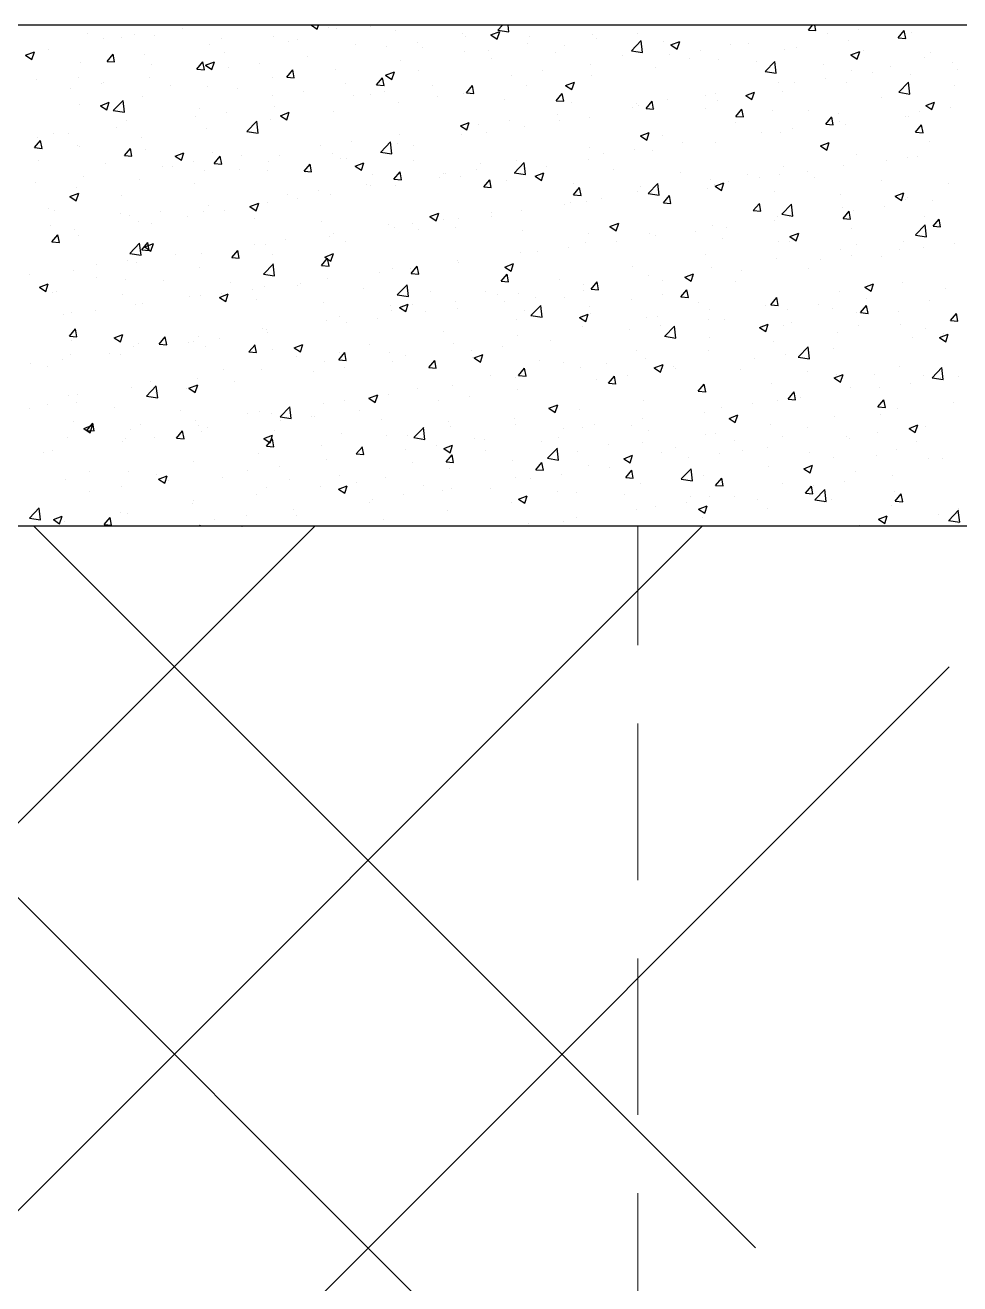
# Model space of a CAD drawing. Header units: millimetres. Extents: x 331487 to 517269, y 198509 to 399936.
# Drawn here: x 408281 to 409027, y 398932 to 399936 of the extents above; entities that cross this region are included whole.
import ezdxf

# ---------------------------------------------------------------- set-up
doc = ezdxf.new("R2010")
doc.units = ezdxf.units.MM
doc.header["$MEASUREMENT"] = 0
doc.linetypes.add('DASHED', pattern=[0.75, 0.5, -0.25])
doc.linetypes.add('DASHED2', pattern=[0.375, 0.25, -0.125])
doc.layers.add('9th_Sunk', color=251, linetype='DASHED', lineweight=5)
doc.layers.add('BEAM', color=1, linetype='Continuous', lineweight=5)
doc.layers.add('COLUMN', color=6, linetype='Continuous')

msp = doc.modelspace()

# ---------------------------------------------------------------- linework, layer by layer
at = {"layer": '9th_Sunk', "linetype": 'Continuous'}
for p, q in [((407008, 397722.9), (408821.6, 399536.5)), ((407472, 398496.3), (408512.2, 399536.5)), ((409328.1, 398186.9), (407978.6, 399536.5)), ((408864.1, 398960.3), (408287.9, 399536.5)), ((406543.9, 396949.5), (409018.8, 399424.3))]:
    msp.add_line(p, q, dxfattribs=at)
at = {"layer": 'BEAM', "linetype": 'DASHED2', "ltscale": 500}
msp.add_line((408770.1, 395879), (408770.1, 399536.5), dxfattribs=at)
at = {"layer": 'COLUMN'}
for p, q in [((420345.7, 399936.5), (392220.1, 399936.5)), ((420350.1, 399536.5), (392620.1, 399536.5))]:
    msp.add_line(p, q, dxfattribs=at)
at = {"layer": 'COLUMN', "color": 2, "linetype": 'Continuous'}
for p, q in [((408406.4, 399934), (408406.4, 399934)), ((408509.5, 399936.5), (408514.1, 399933.4)), ((408514.1, 399933.4), (408515.2, 399936.5)), ((408523.5, 399934.6), (408523.5, 399934.6)), ((408529.8, 399934.1), (408529.8, 399934.1)), ((408556.9, 399935.1), (408556.9, 399935.1)), ((408576.9, 399932.3), (408576.9, 399932.3)), ((408652.9, 399928.7), (408659.9, 399931.4)), ((408657.8, 399925.3), (408659.9, 399931.4)), ((408658.3, 399932.6), (408662, 399936.5)), ((408658.3, 399932.6), (408667.2, 399931.2)), ((408667.2, 399931.2), (408666.6, 399936.5)), ((408695.4, 399936.1), (408695.4, 399936.1)), ((408785.6, 399936.3), (408785.6, 399936.3)), ((408906.3, 399932.6), (408909.5, 399936.5)), ((408906.3, 399932.6), (408912.3, 399932.1)), ((408912.3, 399932.1), (408911.5, 399936.5)), ((408946.3, 399933.1), (408946.3, 399933.1)), ((408978, 399926.3), (408982.9, 399932.1)), ((408984, 399925.8), (408982.9, 399932.1)), ((408331, 399930.2), (408331, 399930.2)), ((408343.5, 399925.7), (408343.5, 399925.7)), ((408357.9, 399927), (408357.9, 399927)), ((408368.6, 399929), (408368.6, 399929)), ((408384.4, 399927.9), (408384.4, 399927.9)), ((408437.8, 399925.7), (408437.8, 399925.7)), ((408479.3, 399927.7), (408479.3, 399927.7)), ((408491.2, 399923.4), (408491.2, 399923.4)), ((408498.5, 399925.1), (408498.5, 399925.1)), ((408544.6, 399921.2), (408544.6, 399921.2)), ((408594.4, 399922.8), (408594.4, 399922.8)), ((408630.2, 399930.1), (408630.2, 399930.1)), ((408632.3, 399927.7), (408632.3, 399927.7)), ((408652.9, 399928.7), (408657.8, 399925.4)), ((408682.4, 399921.8), (408682.4, 399921.8)), ((408683.6, 399927.8), (408683.6, 399927.8)), ((408734.3, 399929.3), (408734.3, 399929.3)), ((408737, 399925.6), (408737, 399925.6)), ((408765, 399916), (408772.8, 399924.2)), ((408770, 399930.1), (408770, 399930.1)), ((408773.9, 399914.6), (408772.8, 399924.1)), ((408790.4, 399923.3), (408790.4, 399923.3)), ((408796.6, 399920.7), (408803.6, 399923.4)), ((408801.5, 399917.3), (408803.6, 399923.4)), ((408843.8, 399921.1), (408843.8, 399921.1)), ((408858.1, 399921.5), (408858.1, 399921.5)), ((408921.2, 399929.8), (408921.2, 399929.8)), ((408938.2, 399924), (408938.2, 399924)), ((408978, 399926.3), (408984, 399925.8)), ((408988.7, 399930.4), (408988.7, 399930.4)), ((408281.4, 399912.5), (408288.4, 399915.2)), ((408281.4, 399912.5), (408286.4, 399909.1)), ((408286.4, 399909.1), (408288.4, 399915.2)), ((408299.6, 399917), (408299.6, 399917)), ((408346.4, 399907.6), (408351.2, 399913.4)), ((408352.4, 399907.1), (408351.2, 399913.3)), ((408376, 399913.2), (408376, 399913.2)), ((408427.9, 399920.7), (408427.9, 399920.7)), ((408440.2, 399915), (408440.2, 399915)), ((408506.2, 399911.1), (408506.2, 399911.1)), ((408569.4, 399919.5), (408569.4, 399919.5)), ((408597.9, 399918.9), (408597.9, 399918.9)), ((408631.8, 399915.4), (408631.8, 399915.4)), ((408651.3, 399916.6), (408651.3, 399916.6)), ((408704.7, 399914.4), (408704.7, 399914.4)), ((408711.7, 399920.1), (408711.7, 399920.1)), ((408758.1, 399912.1), (408758.1, 399912.1)), ((408765, 399916), (408773.9, 399914.6)), ((408795.2, 399913.2), (408795.2, 399913.2)), ((408796.6, 399920.7), (408801.5, 399917.3)), ((408820.2, 399916.5), (408820.2, 399916.5)), ((408886.9, 399916.9), (408886.9, 399916.9)), ((408897.1, 399918.8), (408897.1, 399918.8)), ((408940.3, 399912.7), (408947.3, 399915.4)), ((408940.3, 399912.7), (408945.3, 399909.3)), ((408945.2, 399909.3), (408947.3, 399915.4)), ((408950.5, 399916.5), (408950.5, 399916.5)), ((409003.9, 399914.3), (409003.9, 399914.3)), ((408325.5, 399906.8), (408325.5, 399906.8)), ((408346.4, 399907.6), (408352.4, 399907.1)), ((408381.9, 399905), (408381.9, 399905)), ((408418.1, 399901.3), (408422.9, 399907.1)), ((408418.1, 399901.3), (408424.1, 399900.8)), ((408424.1, 399900.8), (408422.9, 399907.1)), ((408425.1, 399904.5), (408432.1, 399907.1)), ((408425.1, 399904.5), (408430.1, 399901.1)), ((408430.1, 399901.1), (408432.1, 399907.1)), ((408443.3, 399902.9), (408443.3, 399902.9)), ((408468.3, 399906.2), (408468.3, 399906.2)), ((408489.8, 399895.1), (408494.7, 399900.8)), ((408495.8, 399894.5), (408494.6, 399900.8)), ((408528.6, 399900.9), (408528.6, 399900.9)), ((408580.5, 399908.4), (408580.5, 399908.4)), ((408653.4, 399910.1), (408653.4, 399910.1)), ((408732, 399904.9), (408732, 399904.9)), ((408784.4, 399903), (408784.4, 399903)), ((408811.5, 399909.9), (408811.5, 399909.9)), ((408834.9, 399909.4), (408834.9, 399909.4)), ((408864.8, 399907.6), (408864.8, 399907.6)), ((408871.8, 399899.5), (408879.6, 399907.6)), ((408880.6, 399898.1), (408879.5, 399907.6)), ((408918.2, 399905.4), (408918.2, 399905.4)), ((408971.6, 399903.1), (408971.6, 399903.1)), ((408999.2, 399910.5), (408999.2, 399910.5)), ((409021, 399907), (409021, 399907)), ((409025, 399900.9), (409025, 399900.9)), ((408290, 399892.8), (408290, 399892.8)), ((408323.6, 399895), (408323.6, 399895)), ((408380.1, 399894.6), (408380.1, 399894.6)), ((408478.1, 399894.5), (408478.1, 399894.5)), ((408489.8, 399895.1), (408495.8, 399894.5)), ((408561.6, 399888.8), (408566.4, 399894.5)), ((408567.5, 399888.3), (408566.4, 399894.5)), ((408568.8, 399896.5), (408575.8, 399899.1)), ((408568.8, 399896.5), (408573.8, 399893.1)), ((408573.8, 399893.1), (408575.8, 399899.1)), ((408595.1, 399900.1), (408595.1, 399900.1)), ((408669.1, 399896.6), (408669.1, 399896.6)), ((408694.1, 399899.9), (408694.1, 399899.9)), ((408712.5, 399888.4), (408719.5, 399891.1)), ((408717.5, 399885.1), (408719.5, 399891.1)), ((408733.1, 399896), (408733.1, 399896)), ((408871.7, 399899.5), (408880.6, 399898.1)), ((408920, 399893.7), (408920, 399893.7)), ((408940.8, 399900.5), (408940.8, 399900.5)), ((408957.8, 399898.7), (408957.8, 399898.7)), ((408978.5, 399882.9), (408986.3, 399891.1)), ((408987.3, 399881.5), (408986.2, 399891)), ((408987.5, 399897.1), (408987.5, 399897.1)), ((408317.2, 399886.3), (408317.2, 399886.3)), ((408342.3, 399889.6), (408342.3, 399889.6)), ((408343.4, 399890.5), (408343.4, 399890.5)), ((408396.8, 399888.3), (408396.8, 399888.3)), ((408426.7, 399887.4), (408426.7, 399887.4)), ((408450.2, 399886), (408450.2, 399886)), ((408503.6, 399883.8), (408503.6, 399883.8)), ((408536.7, 399890.1), (408536.7, 399890.1)), ((408557, 399881.5), (408557, 399881.5)), ((408561.6, 399888.8), (408567.5, 399888.3)), ((408568.1, 399883.3), (408568.1, 399883.3)), ((408606, 399888.3), (408606, 399888.3)), ((408630.6, 399882.1), (408630.6, 399882.1)), ((408633.3, 399882.5), (408638.1, 399888.3)), ((408633.3, 399882.5), (408639.3, 399882)), ((408639.3, 399882), (408638.1, 399888.2)), ((408681.1, 399888.5), (408681.1, 399888.5)), ((408705, 399876.2), (408709.8, 399882)), ((408711, 399875.7), (408709.8, 399882)), ((408712.5, 399888.4), (408717.5, 399885.1)), ((408831.8, 399882.1), (408831.8, 399882.1)), ((408856.3, 399880.4), (408863.3, 399883.1)), ((408861.2, 399877.1), (408863.3, 399883.1)), ((408882.5, 399890.5), (408882.5, 399890.5)), ((408885.7, 399883.7), (408885.7, 399883.7)), ((408894.9, 399890.4), (408894.9, 399890.4)), ((408937, 399890.7), (408937, 399890.7)), ((408978.5, 399882.9), (408987.3, 399881.5)), ((409023.1, 399888.5), (409023.1, 399888.5)), ((408324.3, 399873.5), (408324.3, 399873.5)), ((408341.1, 399872.2), (408348.1, 399874.9)), ((408341.1, 399872.2), (408346.1, 399868.9)), ((408346.1, 399868.9), (408348.1, 399874.9)), ((408351.4, 399868.3), (408359.2, 399876.4)), ((408360.3, 399866.9), (408359.2, 399876.4)), ((408374.8, 399879.9), (408374.8, 399879.9)), ((408478.4, 399880), (408478.4, 399880)), ((408479.9, 399871.7), (408479.9, 399871.7)), ((408543, 399880), (408543, 399880)), ((408579.3, 399875.1), (408579.3, 399875.1)), ((408610.3, 399879.2), (408610.3, 399879.2)), ((408663.7, 399877), (408663.7, 399877)), ((408705, 399876.2), (408711, 399875.7)), ((408717.1, 399874.7), (408717.1, 399874.7)), ((408768.9, 399873.8), (408768.9, 399873.8)), ((408770.5, 399872.5), (408770.5, 399872.5)), ((408776.7, 399870), (408781.6, 399875.7)), ((408782.7, 399869.4), (408781.6, 399875.7)), ((408793.9, 399877.1), (408793.9, 399877.1)), ((408824.2, 399880.4), (408824.2, 399880.4)), ((408833.7, 399876.2), (408833.7, 399876.2)), ((408856.3, 399880.4), (408861.2, 399877.1)), ((408964.8, 399878.5), (408964.8, 399878.5)), ((409000, 399872.4), (409007, 399875.1)), ((409000, 399872.4), (409004.9, 399869.1)), ((409004.9, 399869.1), (409007, 399875.1)), ((409019.7, 399870.8), (409019.7, 399870.8)), ((408351.4, 399868.3), (408360.3, 399866.9)), ((408417, 399863.4), (408417, 399863.4)), ((408420.1, 399870), (408420.1, 399870)), ((408442, 399866.7), (408442, 399866.7)), ((408476.8, 399861.2), (408476.8, 399861.2)), ((408484.8, 399864.2), (408491.8, 399866.9)), ((408484.8, 399864.2), (408489.8, 399860.8)), ((408489.8, 399860.8), (408491.8, 399866.9)), ((408527.3, 399867.6), (408527.3, 399867.6)), ((408705.7, 399865.5), (408705.7, 399865.5)), ((408731.9, 399862.7), (408731.9, 399862.7)), ((408765.9, 399870.4), (408765.9, 399870.4)), ((408776.7, 399870), (408782.7, 399869.4)), ((408783.2, 399869.8), (408783.2, 399869.8)), ((408823.9, 399870.2), (408823.9, 399870.2)), ((408848.5, 399863.7), (408853.3, 399869.4)), ((408848.5, 399863.7), (408854.4, 399863.2)), ((408854.4, 399863.2), (408853.3, 399869.4)), ((408877.3, 399868), (408877.3, 399868)), ((408906.5, 399868.5), (408906.5, 399868.5)), ((408920.2, 399857.4), (408925, 399863.2)), ((408926.2, 399856.9), (408925, 399863.1)), ((408930.6, 399865.7), (408930.6, 399865.7)), ((408984, 399863.5), (408984, 399863.5)), ((408986.3, 399863.8), (408986.3, 399863.8)), ((408994.7, 399867.5), (408994.7, 399867.5)), ((408353.8, 399855.1), (408353.8, 399855.1)), ((408361.8, 399860), (408361.8, 399860)), ((408425.5, 399854.1), (408425.5, 399854.1)), ((408458.1, 399851.7), (408465.9, 399859.9)), ((408458.1, 399851.7), (408467, 399850.3)), ((408467, 399850.3), (408465.9, 399859.8)), ((408628.5, 399856.2), (408635.5, 399858.9)), ((408628.5, 399856.2), (408633.5, 399852.8)), ((408633.5, 399852.8), (408635.5, 399858.9)), ((408642.8, 399857.2), (408642.8, 399857.2)), ((408667.8, 399860.5), (408667.8, 399860.5)), ((408679.9, 399855.2), (408679.9, 399855.2)), ((408707.6, 399860.4), (408707.6, 399860.4)), ((408772.2, 399848.2), (408779.2, 399850.9)), ((408777.2, 399844.8), (408779.2, 399850.9)), ((408848.2, 399858.5), (408848.2, 399858.5)), ((408868.6, 399850.9), (408868.6, 399850.9)), ((408893.7, 399854.2), (408893.7, 399854.2)), ((408920.2, 399857.4), (408926.2, 399856.9)), ((408931.5, 399859.2), (408931.5, 399859.2)), ((408935.8, 399857.4), (408935.8, 399857.4)), ((408991.9, 399851.1), (408996.7, 399856.9)), ((408991.9, 399851.1), (408997.9, 399850.6)), ((408997.9, 399850.6), (408996.7, 399856.9)), ((408288.5, 399838.7), (408293.3, 399844.4)), ((408290.9, 399846.8), (408290.9, 399846.8)), ((408294.5, 399838.1), (408293.3, 399844.4)), ((408303.5, 399850), (408303.5, 399850)), ((408316, 399850.1), (408316, 399850.1)), ((408373.6, 399846.6), (408373.6, 399846.6)), ((408516.7, 399840.6), (408516.7, 399840.6)), ((408541.8, 399843.9), (408541.8, 399843.9)), ((408564.9, 399835.2), (408572.6, 399843.3)), ((408573.7, 399833.8), (408572.6, 399843.3)), ((408578.1, 399841.8), (408578.1, 399841.8)), ((408579.6, 399848.9), (408579.6, 399848.9)), ((408629.4, 399848.8), (408629.4, 399848.8)), ((408649.2, 399850.4), (408649.2, 399850.4)), ((408772.2, 399848.2), (408777.2, 399844.8)), ((408789.8, 399848.5), (408789.8, 399848.5)), ((408805.5, 399842.6), (408805.5, 399842.6)), ((408832.5, 399842.9), (408832.5, 399842.9)), ((408884.4, 399850.4), (408884.4, 399850.4)), ((408915.9, 399840.2), (408922.9, 399842.9)), ((408920.9, 399836.8), (408922.9, 399842.9)), ((409003, 399843.5), (409003, 399843.5)), ((408288.5, 399838.7), (408294.5, 399838.1)), ((408323, 399840.2), (408323, 399840.2)), ((408324, 399839.4), (408324, 399839.4)), ((408360.3, 399832.4), (408365.1, 399838.1)), ((408360.3, 399832.4), (408366.2, 399831.9)), ((408366.2, 399831.9), (408365.1, 399838.1)), ((408377.3, 399837.2), (408377.3, 399837.2)), ((408400.8, 399831.9), (408407.8, 399834.6)), ((408400.8, 399831.9), (408405.8, 399828.6)), ((408405.8, 399828.6), (408407.8, 399834.6)), ((408430.7, 399834.9), (408430.7, 399834.9)), ((408432, 399826.1), (408436.8, 399831.9)), ((408438, 399825.6), (408436.8, 399831.9)), ((408453.6, 399832.3), (408453.6, 399832.3)), ((408484.1, 399832.7), (408484.1, 399832.7)), ((408526.1, 399834.3), (408526.1, 399834.3)), ((408564.8, 399835.2), (408573.7, 399833.8)), ((408590.9, 399840.4), (408590.9, 399840.4)), ((408731.5, 399838.5), (408731.5, 399838.5)), ((408742.6, 399834.3), (408742.6, 399834.3)), ((408767.6, 399837.6), (408767.6, 399837.6)), ((408782, 399836.5), (408782, 399836.5)), ((408915.9, 399840.2), (408920.9, 399836.8)), ((408944.7, 399833.5), (408944.7, 399833.5)), ((408985.1, 399830.5), (408985.1, 399830.5)), ((408993.4, 399831.4), (408993.4, 399831.4)), ((408291.7, 399828.2), (408291.7, 399828.2)), ((408345, 399826), (408345, 399826)), ((408390.7, 399824), (408390.7, 399824)), ((408398.4, 399823.7), (408398.4, 399823.7)), ((408415.7, 399827.3), (408415.7, 399827.3)), ((408424.3, 399820.8), (408424.3, 399820.8)), ((408432, 399826.1), (408438, 399825.6)), ((408451.8, 399821.5), (408451.8, 399821.5)), ((408475.6, 399827.9), (408475.6, 399827.9)), ((408503.7, 399819.8), (408508.5, 399825.6)), ((408509.7, 399819.3), (408508.5, 399825.6)), ((408532.6, 399830.4), (408532.6, 399830.4)), ((408537.5, 399830.4), (408537.5, 399830.4)), ((408544.5, 399823.9), (408551.5, 399826.6)), ((408544.5, 399823.9), (408549.5, 399820.6)), ((408549.5, 399820.6), (408551.5, 399826.6)), ((408590.9, 399828.1), (408590.9, 399828.1)), ((408641.5, 399821), (408641.5, 399821)), ((408644.2, 399825.9), (408644.2, 399825.9)), ((408671.6, 399818.6), (408679.4, 399826.8)), ((408673.2, 399828.5), (408673.2, 399828.5)), ((408678.7, 399821.9), (408678.7, 399821.9)), ((408680.4, 399817.2), (408679.3, 399826.7)), ((408679.4, 399826), (408679.4, 399826)), ((408697.6, 399823.6), (408697.6, 399823.6)), ((408730.6, 399829.4), (408730.6, 399829.4)), ((408751, 399821.4), (408751, 399821.4)), ((408886.3, 399823.5), (408886.3, 399823.5)), ((408934.6, 399824.1), (408934.6, 399824.1)), ((408968.4, 399828.1), (408968.4, 399828.1)), ((408289.6, 399810.7), (408289.6, 399810.7)), ((408327.5, 399815.7), (408327.5, 399815.7)), ((408372.3, 399813.3), (408372.3, 399813.3)), ((408416, 399810.4), (408416, 399810.4)), ((408474.3, 399820.4), (408474.3, 399820.4)), ((408503.7, 399819.8), (408509.7, 399819.3)), ((408505.2, 399819.2), (408505.2, 399819.2)), ((408558.6, 399817), (408558.6, 399817)), ((408575.4, 399813.6), (408580.3, 399819.3)), ((408575.4, 399813.6), (408581.4, 399813)), ((408581.4, 399813), (408580.3, 399819.3)), ((408612, 399814.7), (408612, 399814.7)), ((408614.9, 399818.4), (408614.9, 399818.4)), ((408616.5, 399817.7), (408616.5, 399817.7)), ((408628.2, 399815.5), (408628.2, 399815.5)), ((408647.2, 399807.3), (408652, 399813)), ((408653.1, 399806.8), (408652, 399813)), ((408665.3, 399812.5), (408665.3, 399812.5)), ((408671.5, 399818.6), (408680.4, 399817.2)), ((408688.2, 399815.9), (408695.2, 399818.6)), ((408688.2, 399815.9), (408693.2, 399812.6)), ((408693.2, 399812.6), (408695.2, 399818.6)), ((408804.4, 399819.1), (408804.4, 399819.1)), ((408828, 399813.5), (408828, 399813.5)), ((408831.9, 399807.9), (408838.9, 399810.6)), ((408836.9, 399804.6), (408838.9, 399810.6)), ((408842.3, 399811.5), (408842.3, 399811.5)), ((408857.8, 399816.9), (408857.8, 399816.9)), ((408867.3, 399814.8), (408867.3, 399814.8)), ((408883.2, 399817.1), (408883.2, 399817.1)), ((408905.2, 399819.8), (408905.2, 399819.8)), ((408911.2, 399814.6), (408911.2, 399814.6)), ((408964.5, 399812.4), (408964.5, 399812.4)), ((408316.8, 399799.7), (408323.8, 399802.4)), ((408321.7, 399796.3), (408323.8, 399802.4)), ((408321.8, 399806.9), (408321.8, 399806.9)), ((408357.6, 399800.4), (408357.6, 399800.4)), ((408490.4, 399801.1), (408490.4, 399801.1)), ((408515.5, 399804.4), (408515.5, 399804.4)), ((408524.9, 399801), (408524.9, 399801)), ((408553.3, 399809.4), (408553.3, 399809.4)), ((408556.6, 399808.4), (408556.6, 399808.4)), ((408576.9, 399808.5), (408576.9, 399808.5)), ((408647.2, 399807.3), (408653.1, 399806.8)), ((408718.7, 399810.2), (408718.7, 399810.2)), ((408718.9, 399801), (408723.7, 399806.8)), ((408718.9, 399801), (408724.9, 399800.5)), ((408724.9, 399800.5), (408723.7, 399806.8)), ((408769.7, 399803.5), (408769.7, 399803.5)), ((408772.1, 399807.9), (408772.1, 399807.9)), ((408778.3, 399802.1), (408786.1, 399810.2)), ((408778.3, 399802), (408787.2, 399800.7)), ((408779.2, 399803.2), (408779.2, 399803.2)), ((408780.8, 399803.2), (408780.8, 399803.2)), ((408787.2, 399800.7), (408786.1, 399810.2)), ((408790.6, 399794.7), (408795.4, 399800.5)), ((408796.6, 399794.2), (408795.4, 399800.5)), ((408825.5, 399805.7), (408825.5, 399805.7)), ((408831.3, 399809.6), (408831.3, 399809.6)), ((408831.9, 399807.9), (408836.9, 399804.6)), ((408878.9, 399803.4), (408878.9, 399803.4)), ((408932.2, 399801.2), (408932.2, 399801.2)), ((408975.6, 399799.9), (408982.6, 399802.6)), ((408980.6, 399796.6), (408982.6, 399802.6)), ((409017.9, 399810.1), (409017.9, 399810.1)), ((408299.3, 399790.4), (408299.3, 399790.4)), ((408316.8, 399799.7), (408321.7, 399796.3)), ((408427.3, 399792.8), (408427.3, 399792.8)), ((408460.5, 399791.7), (408467.5, 399794.4)), ((408460.5, 399791.7), (408465.5, 399788.3)), ((408465.4, 399788.3), (408467.5, 399794.4)), ((408474.4, 399794.6), (408474.4, 399794.6)), ((408498.2, 399798.4), (408498.2, 399798.4)), ((408711.4, 399793.5), (408711.4, 399793.5)), ((408716.2, 399794.9), (408716.2, 399794.9)), ((408729.4, 399796.1), (408729.4, 399796.1)), ((408741.3, 399798.2), (408741.3, 399798.2)), ((408790.6, 399794.7), (408796.6, 399794.2)), ((408862.3, 399788.5), (408867.2, 399794.2)), ((408868.3, 399787.9), (408867.2, 399794.2)), ((408885, 399785.5), (408892.8, 399793.7)), ((408893.9, 399784.1), (408892.8, 399793.6)), ((408933.4, 399790.8), (408933.4, 399790.8)), ((408967.1, 399791.9), (408967.1, 399791.9)), ((408975.6, 399799.9), (408980.6, 399796.6)), ((408983.9, 399797.2), (408983.9, 399797.2)), ((408985.6, 399798.9), (408985.6, 399798.9)), ((409005, 399796.9), (409005, 399796.9)), ((408304.1, 399788.6), (408304.1, 399788.6)), ((408357.4, 399786.3), (408357.4, 399786.3)), ((408364.4, 399784.5), (408364.4, 399784.5)), ((408389.4, 399787.8), (408389.4, 399787.8)), ((408410.8, 399784.1), (408410.8, 399784.1)), ((408423.1, 399787.5), (408423.1, 399787.5)), ((408439.9, 399788.4), (408439.9, 399788.4)), ((408464.2, 399781.8), (408464.2, 399781.8)), ((408604.2, 399783.7), (408611.2, 399786.4)), ((408604.2, 399783.7), (408609.2, 399780.3)), ((408609.2, 399780.3), (408611.2, 399786.4)), ((408615.2, 399781.6), (408615.2, 399781.6)), ((408627, 399782.2), (408627, 399782.2)), ((408653.1, 399786.6), (408653.1, 399786.6)), ((408653.1, 399783.5), (408653.1, 399783.5)), ((408677.5, 399788.6), (408677.5, 399788.6)), ((408862.3, 399788.5), (408868.3, 399787.9)), ((408878.9, 399780.3), (408878.9, 399780.3)), ((408882, 399783.8), (408882, 399783.8)), ((408885, 399785.5), (408893.9, 399784.1)), ((408934.1, 399782.2), (408938.9, 399787.9)), ((408934.1, 399782.2), (408940, 399781.7)), ((408940, 399781.7), (408938.9, 399787.9)), ((408942.1, 399788.6), (408942.1, 399788.6)), ((408998.9, 399783.8), (408998.9, 399783.8)), ((409005.8, 399775.9), (409010.6, 399781.7)), ((409011.8, 399775.4), (409010.6, 399781.7)), ((408301.2, 399776.2), (408301.2, 399776.2)), ((408320.6, 399773.6), (408320.6, 399773.6)), ((408371.1, 399780), (408371.1, 399780)), ((408381.6, 399778.4), (408381.6, 399778.4)), ((408517.6, 399779.6), (408517.6, 399779.6)), ((408571, 399777.3), (408571, 399777.3)), ((408575.6, 399775.2), (408575.6, 399775.2)), ((408590.2, 399778.3), (408590.2, 399778.3)), ((408594.8, 399773.4), (408594.8, 399773.4)), ((408624.4, 399775.1), (408624.4, 399775.1)), ((408677.7, 399772.8), (408677.7, 399772.8)), ((408731.1, 399770.5), (408731.1, 399770.5)), ((408747.9, 399775.7), (408754.9, 399778.4)), ((408747.9, 399775.7), (408752.9, 399772.3)), ((408752.9, 399772.3), (408754.9, 399778.4)), ((408816, 399772), (408816, 399772)), ((408830.1, 399776.3), (408830.1, 399776.3)), ((408841, 399775.3), (408841, 399775.3)), ((408891.6, 399767.7), (408898.6, 399770.3)), ((408896.6, 399764.3), (408898.6, 399770.3)), ((408940.5, 399773.8), (408940.5, 399773.8)), ((408991.7, 399769), (408999.5, 399777.1)), ((409000.6, 399767.6), (408999.5, 399777.1)), ((409005.8, 399775.9), (409011.8, 399775.4)), ((408302.4, 399763.4), (408307.2, 399769.2)), ((408302.4, 399763.4), (408308.4, 399762.9)), ((408308.4, 399762.9), (408307.2, 399769.2)), ((408323.3, 399768.4), (408323.3, 399768.4)), ((408364.7, 399754.3), (408372.4, 399762.4)), ((408373.5, 399752.9), (408372.4, 399762.4)), ((408374.1, 399757.2), (408378.9, 399762.9)), ((408376.5, 399759.4), (408383.5, 399762.1)), ((408380.1, 399756.6), (408378.9, 399762.9)), ((408381.4, 399756.1), (408383.5, 399762.1)), ((408464.1, 399761.7), (408464.1, 399761.7)), ((408473.2, 399761.3), (408473.2, 399761.3)), ((408489.2, 399765), (408489.2, 399765)), ((408523.7, 399767.7), (408523.7, 399767.7)), ((408527, 399770), (408527, 399770)), ((408536.4, 399763.4), (408536.4, 399763.4)), ((408728.2, 399762.8), (408728.2, 399762.8)), ((408752.8, 399763.7), (408752.8, 399763.7)), ((408779.6, 399769.9), (408779.6, 399769.9)), ((408784.5, 399768.3), (408784.5, 399768.3)), ((408837.9, 399766), (408837.9, 399766)), ((408882.2, 399763.8), (408882.2, 399763.8)), ((408891.3, 399763.8), (408891.3, 399763.8)), ((408891.6, 399767.7), (408896.6, 399764.3)), ((408944.6, 399761.5), (408944.6, 399761.5)), ((408982.6, 399763.9), (408982.6, 399763.9)), ((408991.7, 399768.9), (409000.6, 399767.6)), ((409022.8, 399761.9), (409022.8, 399761.9)), ((408364.6, 399754.3), (408373.5, 399752.9)), ((408374.1, 399757.2), (408380.1, 399756.6)), ((408376.5, 399759.4), (408381.4, 399756.1)), ((408401, 399753.4), (408401, 399753.4)), ((408421.8, 399754.3), (408421.8, 399754.3)), ((408445.9, 399750.9), (408450.7, 399756.6)), ((408445.9, 399750.9), (408451.8, 399750.4)), ((408451.8, 399750.4), (408450.7, 399756.6)), ((408478.1, 399753.4), (408478.1, 399753.4)), ((408517.6, 399744.6), (408522.4, 399750.4)), ((408520.2, 399751.4), (408527.2, 399754.1)), ((408520.2, 399751.4), (408525.1, 399748.1)), ((408523.6, 399744.1), (408522.4, 399750.4)), ((408525.1, 399748.1), (408527.2, 399754.1)), ((408676.3, 399755.3), (408676.3, 399755.3)), ((408689.9, 399755.5), (408689.9, 399755.5)), ((408715, 399758.7), (408715, 399758.7)), ((408823.9, 399753.8), (408823.9, 399753.8)), ((408880.8, 399750.5), (408880.8, 399750.5)), ((408932.1, 399757.5), (408932.1, 399757.5)), ((408940.8, 399752.5), (408940.8, 399752.5)), ((408964.5, 399751.9), (408964.5, 399751.9)), ((408978.7, 399757.5), (408978.7, 399757.5)), ((408998, 399759.3), (408998, 399759.3)), ((408319.4, 399740.4), (408319.4, 399740.4)), ((408338.1, 399745.1), (408338.1, 399745.1)), ((408363.1, 399748.4), (408363.1, 399748.4)), ((408369.9, 399746.8), (408369.9, 399746.8)), ((408419.8, 399743.4), (408419.8, 399743.4)), ((408471.4, 399737.8), (408479.2, 399745.9)), ((408480.2, 399736.4), (408479.1, 399745.9)), ((408517.6, 399744.6), (408523.6, 399744.1)), ((408574.4, 399741.9), (408574.4, 399741.9)), ((408588.9, 399742.2), (408588.9, 399742.2)), ((408589.3, 399738.3), (408594.1, 399744.1)), ((408595.3, 399737.8), (408594.1, 399744.1)), ((408625.8, 399748.9), (408625.8, 399748.9)), ((408626.8, 399747.1), (408626.8, 399747.1)), ((408663.9, 399743.4), (408670.9, 399746.1)), ((408663.9, 399743.4), (408668.9, 399740.1)), ((408668.9, 399740.1), (408670.9, 399746.1)), ((408765.6, 399743.8), (408765.6, 399743.8)), ((408828.9, 399743), (408828.9, 399743)), ((408852.6, 399740.9), (408852.6, 399740.9)), ((408906.2, 399741.9), (408906.2, 399741.9)), ((408915.8, 399749.2), (408915.8, 399749.2)), ((408284.6, 399737.5), (408284.6, 399737.5)), ((408338, 399735.2), (408338, 399735.2)), ((408361.5, 399733.4), (408361.5, 399733.4)), ((408391.4, 399733), (408391.4, 399733)), ((408444.7, 399730.7), (408444.7, 399730.7)), ((408471.3, 399737.7), (408480.2, 399736.4)), ((408500.7, 399730.5), (408500.7, 399730.5)), ((408522.5, 399734.4), (408522.5, 399734.4)), ((408563.9, 399738.9), (408563.9, 399738.9)), ((408589.3, 399738.3), (408595.3, 399737.8)), ((408661, 399732.1), (408665.9, 399737.8)), ((408661, 399732.1), (408667, 399731.5)), ((408667, 399731.5), (408665.9, 399737.8)), ((408707.3, 399733.8), (408707.3, 399733.8)), ((408732.8, 399725.8), (408737.6, 399731.5)), ((408738.7, 399725.3), (408737.6, 399731.5)), ((408778.3, 399736.6), (408778.3, 399736.6)), ((408789.7, 399732.6), (408789.7, 399732.6)), ((408807.6, 399735.4), (408814.6, 399738.1)), ((408807.6, 399735.4), (408812.6, 399732.1)), ((408812.6, 399732), (408814.6, 399738.1)), ((408814.7, 399735.9), (408814.7, 399735.9)), ((408847.9, 399731.9), (408847.9, 399731.9)), ((408951.3, 399727.4), (408958.3, 399730.1)), ((408956.3, 399724), (408958.3, 399730.1)), ((408981.4, 399730.7), (408981.4, 399730.7)), ((408292.4, 399727.2), (408299.4, 399729.9)), ((408292.4, 399727.2), (408297.4, 399723.8)), ((408297.4, 399723.8), (408299.4, 399729.9)), ((408303.2, 399723.4), (408303.2, 399723.4)), ((408305.7, 399724.1), (408305.7, 399724.1)), ((408359.1, 399721.8), (408359.1, 399721.8)), ((408420.6, 399721), (408420.6, 399721)), ((408436.1, 399719.2), (408443.1, 399721.9)), ((408437.8, 399722.3), (408437.8, 399722.3)), ((408441.1, 399715.8), (408443.1, 399721.9)), ((408462.8, 399725.6), (408462.8, 399725.6)), ((408472, 399728), (408472, 399728)), ((408498.1, 399728.5), (408498.1, 399728.5)), ((408551.5, 399726.2), (408551.5, 399726.2)), ((408578.1, 399721.2), (408585.9, 399729.3)), ((408578.1, 399721.2), (408587, 399719.8)), ((408587, 399719.8), (408585.9, 399729.3)), ((408604.9, 399724), (408604.9, 399724)), ((408648.9, 399723.8), (408648.9, 399723.8)), ((408658.3, 399721.7), (408658.3, 399721.7)), ((408675.1, 399722.1), (408675.1, 399722.1)), ((408726.5, 399724.3), (408726.5, 399724.3)), ((408727, 399729.6), (408727, 399729.6)), ((408732.8, 399725.8), (408738.7, 399725.3)), ((408789.5, 399721.8), (408789.5, 399721.8)), ((408804.5, 399719.5), (408809.3, 399725.3)), ((408810.5, 399719), (408809.3, 399725.3)), ((408930.9, 399724.2), (408930.9, 399724.2)), ((408951.3, 399727.4), (408956.3, 399724)), ((409015.5, 399726.4), (409015.5, 399726.4)), ((408368.7, 399713.5), (408368.7, 399713.5)), ((408374.7, 399713.9), (408374.7, 399713.9)), ((408412.4, 399719.5), (408412.4, 399719.5)), ((408436.1, 399719.2), (408441.1, 399715.8)), ((408465.8, 399717.3), (408465.8, 399717.3)), ((408519.2, 399715), (408519.2, 399715)), ((408572.6, 399712.8), (408572.6, 399712.8)), ((408579.9, 399711.2), (408586.9, 399713.8)), ((408579.9, 399711.2), (408584.8, 399707.8)), ((408584.8, 399707.8), (408586.9, 399713.8)), ((408590.6, 399713.8), (408590.6, 399713.8)), ((408624.6, 399715.7), (408624.6, 399715.7)), ((408626, 399710.5), (408626, 399710.5)), ((408663.6, 399716), (408663.6, 399716)), ((408684.8, 399704.7), (408692.6, 399712.8)), ((408688.7, 399719.3), (408688.7, 399719.3)), ((408693.7, 399703.3), (408692.6, 399712.8)), ((408711.6, 399719.4), (408711.6, 399719.4)), ((408731.2, 399711.8), (408731.2, 399711.8)), ((408765, 399717.2), (408765, 399717.2)), ((408804.5, 399719.5), (408810.5, 399719)), ((408818.4, 399714.9), (408818.4, 399714.9)), ((408871.8, 399712.7), (408871.8, 399712.7)), ((408876.2, 399713.2), (408881, 399719)), ((408876.2, 399713.2), (408882.2, 399712.7)), ((408879.6, 399717.2), (408879.6, 399717.2)), ((408882.2, 399712.7), (408881, 399719)), ((408914.5, 399713.1), (408914.5, 399713.1)), ((408925.2, 399710.4), (408925.2, 399710.4)), ((408947.9, 399707), (408952.8, 399712.7)), ((408952.4, 399718), (408952.4, 399718)), ((408953.9, 399706.4), (408952.8, 399712.7)), ((409002.7, 399716.9), (409002.7, 399716.9)), ((408311.8, 399705.7), (408311.8, 399705.7)), ((408318.2, 399707.1), (408318.2, 399707.1)), ((408336.8, 399709), (408336.8, 399709)), ((408521.3, 399701.1), (408521.3, 399701.1)), ((408532.3, 399703.8), (408532.3, 399703.8)), ((408562.6, 399702.7), (408562.6, 399702.7)), ((408573.2, 399708.6), (408573.2, 399708.6)), ((408600.5, 399707.7), (408600.5, 399707.7)), ((408672.9, 399701.8), (408672.9, 399701.8)), ((408679.3, 399708.3), (408679.3, 399708.3)), ((408684.8, 399704.6), (408693.7, 399703.3)), ((408723.6, 399703.2), (408730.6, 399705.8)), ((408723.6, 399703.2), (408728.5, 399699.8)), ((408728.5, 399699.8), (408730.6, 399705.8)), ((408732.7, 399706), (408732.7, 399706)), ((408777.1, 399703.3), (408777.1, 399703.3)), ((408786.1, 399703.8), (408786.1, 399703.8)), ((408826.3, 399701.4), (408826.3, 399701.4)), ((408827.6, 399709.7), (408827.6, 399709.7)), ((408839.5, 399701.5), (408839.5, 399701.5)), ((408889.5, 399709.8), (408889.5, 399709.8)), ((408944.4, 399706.9), (408944.4, 399706.9)), ((408947.9, 399707), (408953.9, 399706.4)), ((408978.6, 399708.2), (408978.6, 399708.2)), ((409019.7, 399700.7), (409024.5, 399706.4)), ((409019.7, 399700.7), (409025.6, 399700.2)), ((409025.6, 399700.2), (409024.5, 399706.4)), ((408316.3, 399688.2), (408321.1, 399694)), ((408322.3, 399687.7), (408321.1, 399694)), ((408470.8, 399694.7), (408470.8, 399694.7)), ((408474, 399693.8), (408474, 399693.8)), ((408474.4, 399691.1), (408474.4, 399691.1)), ((408537.6, 399699.4), (408537.6, 399699.4)), ((408614.6, 399691.8), (408614.6, 399691.8)), ((408725.8, 399696.3), (408725.8, 399696.3)), ((408763.4, 399693.2), (408763.4, 399693.2)), ((408788.4, 399696.5), (408788.4, 399696.5)), ((408791.6, 399688.1), (408799.3, 399696.2)), ((408800.4, 399686.7), (408799.3, 399696.2)), ((408867.3, 399695.1), (408874.3, 399697.8)), ((408867.3, 399695.1), (408872.3, 399691.8)), ((408872.3, 399691.8), (408874.3, 399697.8)), ((408886.1, 399696.9), (408886.1, 399696.9)), ((408892.9, 399699.2), (408892.9, 399699.2)), ((408929.7, 399691), (408929.7, 399691)), ((408946.3, 399697), (408946.3, 399697)), ((408980.2, 399697.4), (408980.2, 399697.4)), ((408999.6, 399694.7), (408999.6, 399694.7)), ((409011, 399687.1), (409018, 399689.8)), ((409014.2, 399690.2), (409014.2, 399690.2)), ((409016, 399683.8), (409018, 399689.8)), ((408316.3, 399688.2), (408322.3, 399687.7)), ((408318.1, 399684.4), (408318.1, 399684.4)), ((408352.1, 399686.9), (408359.1, 399689.6)), ((408352.1, 399686.9), (408357.1, 399683.6)), ((408357.1, 399683.6), (408359.1, 399689.6)), ((408367.5, 399680.2), (408367.5, 399680.2)), ((408371.5, 399682.2), (408371.5, 399682.2)), ((408388, 399681.9), (408392.8, 399687.7)), ((408388, 399681.9), (408394, 399681.4)), ((408394, 399681.4), (408392.8, 399687.7)), ((408411.5, 399682.8), (408411.5, 399682.8)), ((408415.7, 399683.7), (408415.7, 399683.7)), ((408419.4, 399687.7), (408419.4, 399687.7)), ((408424.8, 399679.9), (408424.8, 399679.9)), ((408436.5, 399686.1), (408436.5, 399686.1)), ((408459.7, 399675.7), (408464.6, 399681.4)), ((408465.7, 399675.1), (408464.5, 399681.4)), ((408495.8, 399678.9), (408502.8, 399681.6)), ((408500.8, 399675.6), (408502.8, 399681.6)), ((408556.3, 399681.8), (408556.3, 399681.8)), ((408623.3, 399682.4), (408623.3, 399682.4)), ((408662.4, 399679.9), (408662.4, 399679.9)), ((408673.8, 399688.8), (408673.8, 399688.8)), ((408700.2, 399684.9), (408700.2, 399684.9)), ((408791.5, 399688.1), (408800.4, 399686.7)), ((408827.7, 399686.9), (408827.7, 399686.9)), ((408878.4, 399683.9), (408878.4, 399683.9)), ((408989.2, 399686.9), (408989.2, 399686.9)), ((409011, 399687.1), (409016, 399683.8)), ((408317, 399673.8), (408317, 399673.8)), ((408348.4, 399674.5), (408348.4, 399674.5)), ((408357.4, 399673.7), (408357.4, 399673.7)), ((408459.7, 399675.7), (408465.7, 399675.2)), ((408478.2, 399677.6), (408478.2, 399677.6)), ((408495.8, 399678.9), (408500.8, 399675.6)), ((408498, 399671.8), (408498, 399671.8)), ((408531.5, 399669.4), (408536.3, 399675.1)), ((408531.6, 399675.4), (408531.6, 399675.4)), ((408537.4, 399668.9), (408536.3, 399675.1)), ((408572, 399675.3), (408572, 399675.3)), ((408585, 399673.1), (408585, 399673.1)), ((408637.3, 399676.6), (408637.3, 399676.6)), ((408638.4, 399670.9), (408638.4, 399670.9)), ((408639.5, 399670.9), (408646.6, 399673.6)), ((408639.5, 399670.9), (408644.5, 399667.5)), ((408644.5, 399667.5), (408646.5, 399673.6)), ((408769.4, 399676.8), (408769.4, 399676.8)), ((408775.9, 399670), (408775.9, 399670)), ((408826.4, 399676.4), (408826.4, 399676.4)), ((408863.1, 399670.3), (408863.1, 399670.3)), ((408888.2, 399673.6), (408888.2, 399673.6)), ((408898.2, 399671.5), (408907.1, 399670.2)), ((408898.3, 399671.6), (408906.1, 399679.7)), ((408907.1, 399670.2), (408906, 399679.7)), ((408926.1, 399678.6), (408926.1, 399678.6)), ((408285.4, 399666.2), (408285.4, 399666.2)), ((408299, 399663.7), (408299, 399663.7)), ((408310.5, 399669.5), (408310.5, 399669.5)), ((408439.6, 399661.8), (408439.6, 399661.8)), ((408469.5, 399661.4), (408469.5, 399661.4)), ((408511.3, 399660), (408511.3, 399660)), ((408520.1, 399667.8), (408520.1, 399667.8)), ((408531.5, 399669.4), (408537.4, 399668.9)), ((408536.3, 399663.3), (408536.3, 399663.3)), ((408574.2, 399668.3), (408574.2, 399668.3)), ((408603.2, 399663.1), (408608, 399668.9)), ((408603.2, 399663.1), (408609.2, 399662.6)), ((408609.2, 399662.6), (408608, 399668.9)), ((408674.9, 399656.8), (408679.7, 399662.6)), ((408680.9, 399656.3), (408679.7, 399662.6)), ((408691.7, 399668.6), (408691.7, 399668.6)), ((408711.1, 399666.8), (408711.1, 399666.8)), ((408724.6, 399663), (408724.6, 399663)), ((408745.1, 399666.4), (408745.1, 399666.4)), ((408783.3, 399662.9), (408790.3, 399665.6)), ((408783.3, 399662.9), (408788.2, 399659.5)), ((408788.2, 399659.5), (408790.3, 399665.6)), ((408798.5, 399664.1), (408798.5, 399664.1)), ((408800, 399662), (408800, 399662)), ((408851.9, 399661.9), (408851.9, 399661.9)), ((408979, 399664.1), (408979, 399664.1)), ((409005, 399655), (409012.8, 399663.1)), ((409013.9, 399653.6), (409012.8, 399663.1)), ((408381.3, 399651.8), (408381.3, 399651.8)), ((408418.2, 399654.4), (408418.2, 399654.4)), ((408448.1, 399651.7), (408448.1, 399651.7)), ((408652.8, 399656.8), (408652.8, 399656.8)), ((408672.6, 399655.5), (408672.6, 399655.5)), ((408674.9, 399656.8), (408680.9, 399656.3)), ((408737.1, 399653.7), (408737.1, 399653.7)), ((408746.6, 399650.6), (408751.5, 399656.3)), ((408746.6, 399650.6), (408752.6, 399650.1)), ((408752.6, 399650), (408751.5, 399656.3)), ((408762.1, 399657), (408762.1, 399657)), ((408818.4, 399644.3), (408823.2, 399650)), ((408824.3, 399643.8), (408823.2, 399650)), ((408877.1, 399650.6), (408877.1, 399650.6)), ((408905.3, 399659.6), (408905.3, 399659.6)), ((408927, 399654.9), (408934, 399657.6)), ((408927, 399654.9), (408931.9, 399651.5)), ((408928.5, 399657.7), (408928.5, 399657.7)), ((408931.9, 399651.5), (408934, 399657.6)), ((408958.7, 399657.3), (408958.7, 399657.3)), ((408987.9, 399650.8), (408987.9, 399650.8)), ((408998.6, 399657.2), (408998.6, 399657.2)), ((409005, 399655), (409013.9, 399653.6)), ((409012, 399655.1), (409012, 399655.1)), ((409025.8, 399655.8), (409025.8, 399655.8)), ((408315.7, 399640.5), (408315.7, 399640.5)), ((408323, 399641.8), (408323, 399641.8)), ((408366.3, 399646.9), (408366.3, 399646.9)), ((408377.9, 399640.4), (408385.7, 399648.5)), ((408377.9, 399640.3), (408386.8, 399638.9)), ((408385.2, 399643.4), (408385.2, 399643.4)), ((408386.8, 399638.9), (408385.7, 399648.4)), ((408410.2, 399646.7), (408410.2, 399646.7)), ((408411.8, 399646.7), (408418.8, 399649.3)), ((408411.8, 399646.7), (408416.8, 399643.3)), ((408416.8, 399643.3), (408418.8, 399649.3)), ((408555.5, 399638.6), (408562.5, 399641.3)), ((408560.5, 399635.3), (408562.5, 399641.3)), ((408570.8, 399642), (408570.8, 399642)), ((408594.5, 399646.8), (408594.5, 399646.8)), ((408622.1, 399649.1), (408622.1, 399649.1)), ((408636.1, 399640.4), (408636.1, 399640.4)), ((408673.9, 399645.4), (408673.9, 399645.4)), ((408818.4, 399644.3), (408824.3, 399643.8)), ((408825.2, 399643.1), (408825.2, 399643.1)), ((408890.1, 399638), (408894.9, 399643.8)), ((408896.1, 399637.5), (408894.9, 399643.8)), ((408940.2, 399647.2), (408940.2, 399647.2)), ((408962.9, 399647.5), (408962.9, 399647.5)), ((408284.2, 399630.1), (408284.2, 399630.1)), ((408298.6, 399633.3), (408298.6, 399633.3)), ((408322, 399635.1), (408322, 399635.1)), ((408352, 399631.1), (408352, 399631.1)), ((408484.6, 399623.8), (408492.4, 399631.9)), ((408493.5, 399622.4), (408492.4, 399631.9)), ((408518.8, 399634.5), (408518.8, 399634.5)), ((408536.1, 399636.8), (408536.1, 399636.8)), ((408555.5, 399638.6), (408560.5, 399635.3)), ((408611, 399637.1), (408611, 399637.1)), ((408699.2, 399630.6), (408706.2, 399633.3)), ((408699.2, 399630.6), (408704.2, 399627.3)), ((408704.2, 399627.3), (408706.2, 399633.3)), ((408723.4, 399629.7), (408723.4, 399629.7)), ((408774.7, 399636.7), (408774.7, 399636.7)), ((408836.8, 399630.9), (408836.8, 399630.9)), ((408861.9, 399634.2), (408861.9, 399634.2)), ((408881.9, 399637.2), (408881.9, 399637.2)), ((408890.1, 399638), (408896.1, 399637.5)), ((408899.7, 399639.2), (408899.7, 399639.2)), ((408961.8, 399631.7), (408966.6, 399637.5)), ((408961.8, 399631.7), (408967.8, 399631.2)), ((408967.8, 399631.2), (408966.6, 399637.5)), ((408977.8, 399630.8), (408977.8, 399630.8)), ((409022.5, 399635.3), (409022.5, 399635.3)), ((408319.7, 399619.9), (408319.7, 399619.9)), ((408405.4, 399628.8), (408405.4, 399628.8)), ((408417, 399621.1), (408417, 399621.1)), ((408458.7, 399626.5), (408458.7, 399626.5)), ((408468.3, 399628.1), (408468.3, 399628.1)), ((408477.8, 399626.8), (408477.8, 399626.8)), ((408484.6, 399623.8), (408493.5, 399622.4)), ((408485, 399620.5), (408485, 399620.5)), ((408510, 399623.8), (408510, 399623.8)), ((408512.1, 399624.3), (408512.1, 399624.3)), ((408547.9, 399628.8), (408547.9, 399628.8)), ((408565.5, 399622), (408565.5, 399622)), ((408618.9, 399619.8), (408618.9, 399619.8)), ((408671.4, 399622.2), (408671.4, 399622.2)), ((408773.7, 399622.6), (408773.7, 399622.6)), ((408823.6, 399627.2), (408823.6, 399627.2)), ((408843, 399622.6), (408850, 399625.3)), ((408843, 399622.6), (408847.9, 399619.3)), ((408847.9, 399619.3), (408850, 399625.3)), ((408927.3, 399624.4), (408927.3, 399624.4)), ((408964.2, 399625.3), (408964.2, 399625.3)), ((408327.8, 399614.4), (408334.8, 399617.1)), ((408327.8, 399614.4), (408332.8, 399611)), ((408330.2, 399613), (408335, 399618.8)), ((408330.2, 399613), (408336.1, 399612.5)), ((408332.8, 399611), (408334.8, 399617.1)), ((408336.1, 399612.5), (408335, 399618.7)), ((408365, 399613.6), (408365, 399613.6)), ((408373.1, 399617.6), (408373.1, 399617.6)), ((408401.9, 399606.7), (408406.7, 399612.5)), ((408407.9, 399606.2), (408406.7, 399612.5)), ((408419.5, 399616.8), (408419.5, 399616.8)), ((408421.8, 399612.2), (408421.8, 399612.2)), ((408426.4, 399615.4), (408426.4, 399615.4)), ((408479.8, 399613.1), (408479.8, 399613.1)), ((408533.2, 399610.9), (408533.2, 399610.9)), ((408591.4, 399607.3), (408599.2, 399615.4)), ((408600.2, 399605.8), (408599.1, 399615.3)), ((408620.9, 399615.8), (408620.9, 399615.8)), ((408672.3, 399617.5), (408672.3, 399617.5)), ((408710.8, 399614.3), (408710.8, 399614.3)), ((408725.7, 399615.3), (408725.7, 399615.3)), ((408735.8, 399617.6), (408735.8, 399617.6)), ((408765.3, 399617.2), (408765.3, 399617.2)), ((408779, 399613), (408779, 399613)), ((408824, 399609.8), (408824, 399609.8)), ((408832.4, 399610.8), (408832.4, 399610.8)), ((408875.9, 399617.3), (408875.9, 399617.3)), ((408905.9, 399615.2), (408905.9, 399615.2)), ((408961.6, 399611.3), (408961.6, 399611.3)), ((408986.7, 399614.6), (408993.7, 399617.3)), ((408986.7, 399614.6), (408991.6, 399611.3)), ((408991.6, 399611.3), (408993.7, 399617.3)), ((408999.5, 399616.3), (408999.5, 399616.3)), ((408314.5, 399607.2), (408314.5, 399607.2)), ((408358.9, 399603.9), (408358.9, 399603.9)), ((408361.2, 399606.8), (408361.2, 399606.8)), ((408383.9, 399607.2), (408383.9, 399607.2)), ((408401.9, 399606.7), (408407.9, 399606.2)), ((408471.5, 399606.4), (408478.5, 399609.1)), ((408471.5, 399606.4), (408476.5, 399603)), ((408473.6, 399600.5), (408478.4, 399606.2)), ((408473.6, 399600.5), (408479.6, 399599.9)), ((408476.5, 399603), (408478.5, 399609.1)), ((408479.6, 399599.9), (408478.4, 399606.2)), ((408517.6, 399601.3), (408517.6, 399601.3)), ((408545.3, 399594.2), (408550.2, 399599.9)), ((408551.3, 399593.7), (408550.1, 399599.9)), ((408569.6, 399608.7), (408569.6, 399608.7)), ((408586.6, 399608.6), (408586.6, 399608.6)), ((408591.3, 399607.2), (408600.2, 399605.8)), ((408609.7, 399601), (408609.7, 399601)), ((408615.2, 399598.4), (408622.2, 399601.1)), ((408620.2, 399595), (408622.2, 399601.1)), ((408640, 399606.3), (408640, 399606.3)), ((408647.6, 399606), (408647.6, 399606)), ((408693.4, 399604.1), (408693.4, 399604.1)), ((408707, 399607.2), (408707, 399607.2)), ((408746.7, 399601.8), (408746.7, 399601.8)), ((408773.5, 399603.4), (408773.5, 399603.4)), ((408800.1, 399599.6), (408800.1, 399599.6)), ((408847.6, 399605.2), (408847.6, 399605.2)), ((408873.4, 399599.7), (408873.4, 399599.7)), ((408885.8, 399608.5), (408885.8, 399608.5)), ((408936.6, 399608), (408936.6, 399608)), ((408939.2, 399606.2), (408939.2, 399606.2)), ((408992.6, 399604), (408992.6, 399604)), ((408295.7, 399595.6), (408295.7, 399595.6)), ((408302.9, 399596.8), (408302.9, 399596.8)), ((408467.1, 399594.8), (408467.1, 399594.8)), ((408521.6, 399589.4), (408521.6, 399589.4)), ((408545.3, 399594.2), (408551.3, 399593.7)), ((408584.7, 399597.7), (408584.7, 399597.7)), ((408615.2, 399598.4), (408620.2, 399595)), ((408617.1, 399587.9), (408621.9, 399593.6)), ((408623, 399587.4), (408621.9, 399593.6)), ((408648.7, 399597.2), (408648.7, 399597.2)), ((408698.1, 399590.7), (408705.9, 399598.8)), ((408698.1, 399590.7), (408706.9, 399589.3)), ((408706.9, 399589.3), (408705.8, 399598.8)), ((408722.1, 399596.4), (408722.1, 399596.4)), ((408758.9, 399590.4), (408765.9, 399593.1)), ((408758.9, 399590.4), (408763.9, 399587)), ((408763.9, 399587), (408765.9, 399593.1)), ((408789.3, 399595.2), (408789.3, 399595.2)), ((408810.5, 399591.4), (408810.5, 399591.4)), ((408835.6, 399594.7), (408835.6, 399594.7)), ((408853.5, 399597.3), (408853.5, 399597.3)), ((408906.9, 399595.1), (408906.9, 399595.1)), ((408926.1, 399591.1), (408926.1, 399591.1)), ((408960.3, 399592.8), (408960.3, 399592.8)), ((408976.6, 399597.5), (408976.6, 399597.5)), ((409002.4, 399590.3), (409002.4, 399590.3)), ((409013.7, 399590.6), (409013.7, 399590.6)), ((408332.1, 399580.2), (408332.1, 399580.2)), ((408363.8, 399580.3), (408363.8, 399580.3)), ((408415.8, 399587.8), (408415.8, 399587.8)), ((408458.7, 399581.1), (408458.7, 399581.1)), ((408483.7, 399584.4), (408483.7, 399584.4)), ((408590.3, 399587.1), (408590.3, 399587.1)), ((408617.1, 399587.9), (408623, 399587.4)), ((408619.7, 399582.5), (408619.7, 399582.5)), ((408670.2, 399588.9), (408670.2, 399588.9)), ((408688.8, 399581.6), (408693.6, 399587.4)), ((408688.8, 399581.6), (408694.8, 399581.1)), ((408694.8, 399581.1), (408693.6, 399587.4)), ((408730.9, 399585.2), (408730.9, 399585.2)), ((408747.4, 399583.1), (408747.4, 399583.1)), ((408760.5, 399575.4), (408765.3, 399581.1)), ((408766.5, 399574.8), (408765.3, 399581.1)), ((408804.8, 399574.2), (408812.6, 399582.3)), ((408813.7, 399572.7), (408812.6, 399582.2)), ((408874.7, 399584.1), (408874.7, 399584.1)), ((408902.6, 399582.4), (408909.6, 399585.1)), ((408902.6, 399582.4), (408907.6, 399579)), ((408907.6, 399579), (408909.6, 399585.1)), ((408944.1, 399580.2), (408944.1, 399580.2)), ((408313.3, 399573.9), (408313.3, 399573.9)), ((408385.5, 399578), (408385.5, 399578)), ((408387.5, 399574.1), (408394.5, 399576.8)), ((408387.5, 399574.1), (408392.5, 399570.8)), ((408392.5, 399570.8), (408394.5, 399576.8)), ((408395.5, 399572.8), (408395.5, 399572.8)), ((408438.9, 399575.7), (408438.9, 399575.7)), ((408492.2, 399573.5), (408492.2, 399573.5)), ((408532, 399577.1), (408532, 399577.1)), ((408545.6, 399571.2), (408545.6, 399571.2)), ((408568.3, 399575.5), (408568.3, 399575.5)), ((408672.6, 399575.2), (408672.6, 399575.2)), ((408684.5, 399574.8), (408684.5, 399574.8)), ((408709.5, 399578.1), (408709.5, 399578.1)), ((408760.5, 399575.4), (408766.5, 399574.8)), ((408772.3, 399570.2), (408772.3, 399570.2)), ((408804.8, 399574.1), (408813.7, 399572.7)), ((408822.8, 399576.6), (408822.8, 399576.6)), ((408832.2, 399569.1), (408837.1, 399574.8)), ((408838.2, 399568.6), (408837.1, 399574.8)), ((408885.8, 399570.2), (408885.8, 399570.2)), ((408935.3, 399571.9), (408935.3, 399571.9)), ((408973.2, 399576.9), (408973.2, 399576.9)), ((408332.6, 399564.5), (408332.6, 399564.5)), ((408357.6, 399567.8), (408357.6, 399567.8)), ((408465.9, 399561.6), (408465.9, 399561.6)), ((408473.7, 399567.1), (408473.7, 399567.1)), ((408516.4, 399568), (408516.4, 399568)), ((408531.2, 399566.1), (408538.2, 399568.8)), ((408531.2, 399566.1), (408536.2, 399562.8)), ((408536.2, 399562.8), (408538.2, 399568.8)), ((408583.4, 399561.5), (408583.4, 399561.5)), ((408599, 399568.9), (408599, 399568.9)), ((408614.3, 399565.2), (408614.3, 399565.2)), ((408621.3, 399566.5), (408621.3, 399566.5)), ((408652.4, 399566.7), (408652.4, 399566.7)), ((408674.9, 399558.1), (408681.9, 399560.8)), ((408679.9, 399554.8), (408681.9, 399560.8)), ((408705.8, 399564.4), (408705.8, 399564.4)), ((408720.9, 399563.1), (408720.9, 399563.1)), ((408759.1, 399562.2), (408759.1, 399562.2)), ((408812.5, 399559.9), (408812.5, 399559.9)), ((408827.4, 399560.2), (408827.4, 399560.2)), ((408832.2, 399569.1), (408838.2, 399568.6)), ((408847.1, 399560.3), (408847.1, 399560.3)), ((408904, 399562.8), (408908.8, 399568.5)), ((408904, 399562.8), (408909.9, 399562.3)), ((408909.9, 399562.3), (408908.8, 399568.5)), ((408910.3, 399568.6), (408910.3, 399568.6)), ((408911.5, 399557.6), (408919.3, 399565.7)), ((408920.4, 399556.2), (408919.3, 399565.7)), ((408975.4, 399564.2), (408975.4, 399564.2)), ((408975.7, 399556.5), (408980.5, 399562.3)), ((408981.7, 399556), (408980.5, 399562.3)), ((408284.5, 399543), (408292.2, 399551.1)), ((408293.3, 399541.5), (408292.2, 399551)), ((408414.6, 399554.5), (408414.6, 399554.5)), ((408415.4, 399557.1), (408415.4, 399557.1)), ((408495.3, 399549.9), (408495.3, 399549.9)), ((408556, 399555.2), (408556, 399555.2)), ((408558.4, 399558.2), (408558.4, 399558.2)), ((408618.5, 399549.2), (408618.5, 399549.2)), ((408669, 399555.6), (408669, 399555.6)), ((408674.9, 399558.1), (408679.9, 399554.8)), ((408769.1, 399550.2), (408769.1, 399550.2)), ((408784.2, 399552), (408784.2, 399552)), ((408809.3, 399555.3), (408809.3, 399555.3)), ((408818.6, 399550.1), (408825.6, 399552.8)), ((408818.6, 399550.1), (408823.6, 399546.8)), ((408823.6, 399546.8), (408825.6, 399552.8)), ((408865.9, 399557.7), (408865.9, 399557.7)), ((408873.5, 399550.8), (408873.5, 399550.8)), ((408911.5, 399557.6), (408920.4, 399556.2)), ((408919.3, 399555.4), (408919.3, 399555.4)), ((408924.8, 399557.8), (408924.8, 399557.8)), ((408972.7, 399553.2), (408972.7, 399553.2)), ((408975.7, 399556.5), (408981.7, 399556)), ((409018.3, 399541.1), (409026.1, 399549.2)), ((409027.1, 399539.6), (409026, 399549.1)), ((409026.1, 399550.9), (409026.1, 399550.9)), ((408284.4, 399542.9), (408293.3, 399541.5)), ((408303.5, 399541.9), (408310.5, 399544.6)), ((408303.5, 399541.9), (408308.4, 399538.5)), ((408308.4, 399538.5), (408310.5, 399544.6)), ((408312.1, 399540.6), (408312.1, 399540.6)), ((408344, 399537.8), (408348.8, 399543.5)), ((408350, 399537.3), (408348.8, 399543.5)), ((408357.1, 399547.1), (408357.1, 399547.1)), ((408362.6, 399547), (408362.6, 399547)), ((408432.3, 399541.6), (408432.3, 399541.6)), ((408457.4, 399544.9), (408457.4, 399544.9)), ((408497.7, 399545.2), (408497.7, 399545.2)), ((408567.1, 399542.2), (408567.1, 399542.2)), ((408710.8, 399540.2), (408710.8, 399540.2)), ((408721.1, 399543.7), (408721.1, 399543.7)), ((408821.6, 399543.3), (408821.6, 399543.3)), ((408962.3, 399542.1), (408969.3, 399544.8)), ((408962.3, 399542.1), (408967.3, 399538.7)), ((408967.3, 399538.7), (408969.3, 399544.8)), ((409010, 399545.7), (409010, 399545.7)), ((409018.2, 399541), (409027.1, 399539.6)), ((408298.7, 399537.1), (408298.7, 399537.1)), ((408344, 399537.8), (408350, 399537.3)), ((408419.9, 399536.5), (408420.6, 399537.3)), ((408420.7, 399536.5), (408420.6, 399537.3)), ((408453.9, 399536.5), (408454.2, 399536.6)), ((408454.1, 399536.5), (408454.2, 399536.6)), ((408683.2, 399538.7), (408683.2, 399538.7)), ((408771, 399536.9), (408771, 399536.9)), ((408946.9, 399537.4), (408946.9, 399537.4)), ((409026.1, 399538.4), (409026.1, 399538.4))]:
    msp.add_line(p, q, dxfattribs=at)

doc.saveas('drawing.dxf')
